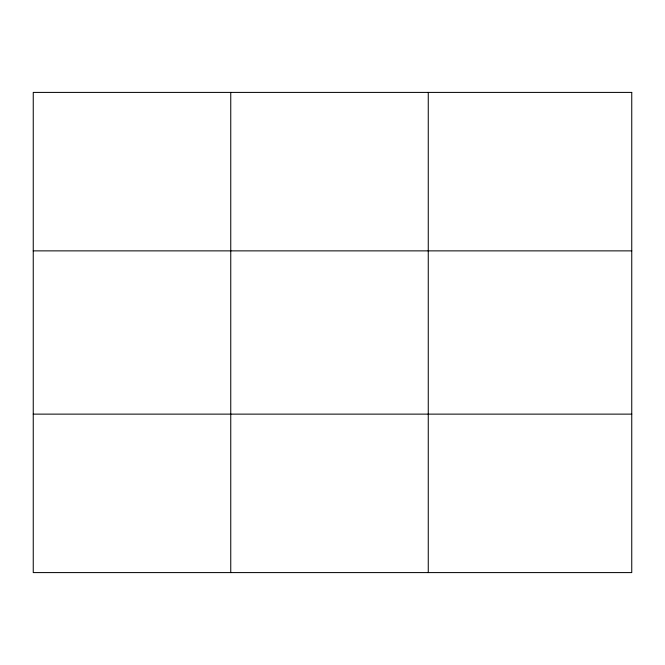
<?xml version="1.0" encoding="UTF-8"?>
<svg xmlns="http://www.w3.org/2000/svg" width="665" height="665" viewBox="0 0 665 665"><rect width="100%" height="100%" fill="white"/><g stroke="black" fill="none" stroke-linecap="round" stroke-linejoin="round"><path stroke-width="1" d="M230.755 572.59L230.755 92.41M428.26 572.59L428.26 92.41M33.25 250.871L631.75 250.871M33.25 414.129L631.75 414.129M631.75 92.41L631.75 572.59L33.25 572.59L33.25 92.41L631.75 92.41"/></g></svg>
